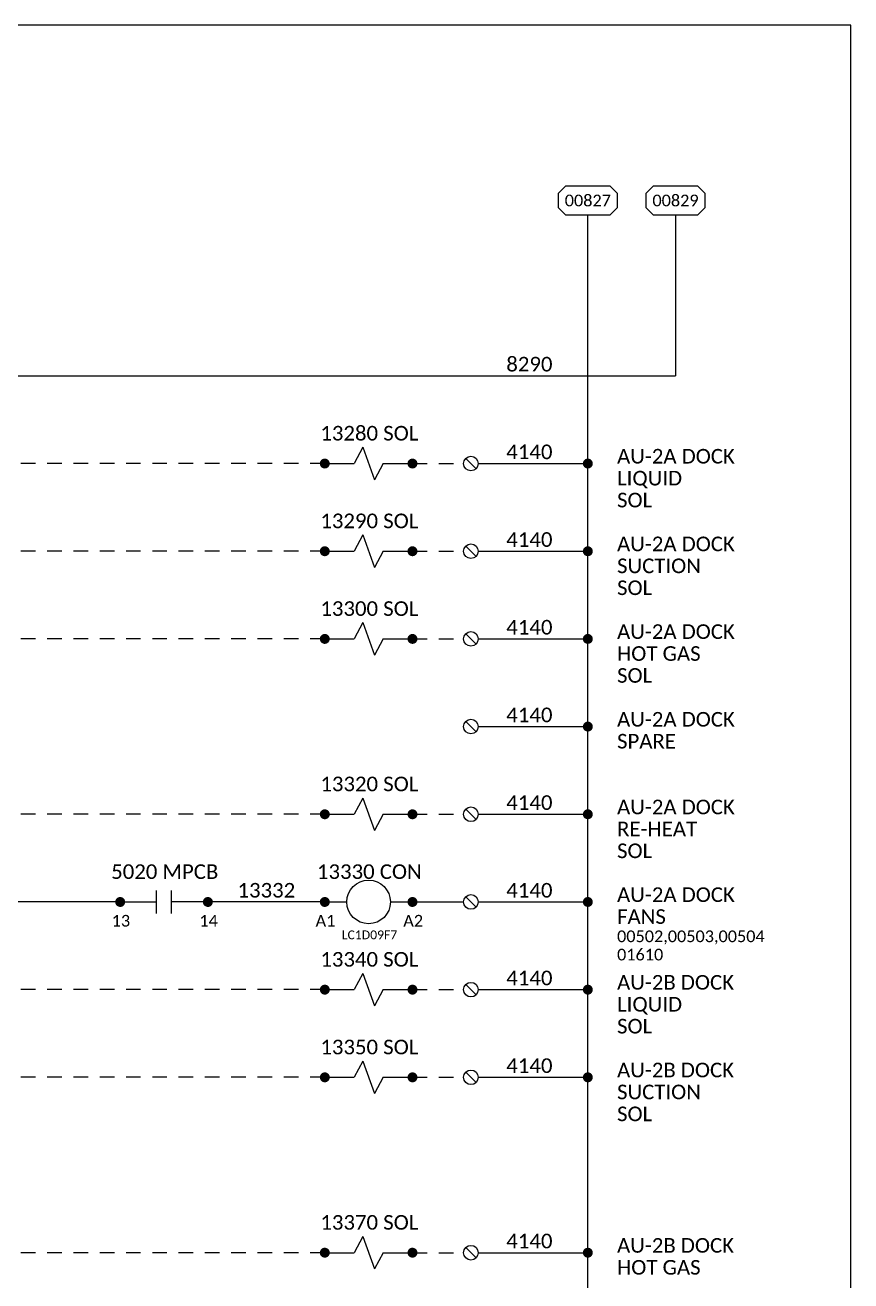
# Model space of a CAD drawing. Header units: inches. Extents: x 0 to 316, y -1 to 150.
# Drawn here: x 115.94 to 123, y 32.26 to 43 of the extents above; entities that cross this region are included whole.
import ezdxf
from ezdxf.enums import TextEntityAlignment as Align

# ---------------------------------------------------------------- set-up
doc = ezdxf.new("R2010")
doc.units = ezdxf.units.IN
doc.header["$MEASUREMENT"] = 0
doc.linetypes.add('HIDDEN2', pattern=[0.1875, 0.125, -0.0625])
doc.styles.add('Calibri', font='calibri.ttf')

# ---------------------------------------------------------------- blocks, each defined once
blk = doc.blocks.new('CONN')
at = {"color": 2, "const_width": 0.0425}
blk.add_lwpolyline([(0.02125, 0, 1), (-0.02125, 0, 1)], format="xyb", close=True, dxfattribs=at)
blk = doc.blocks.new('REF')
at = {"color": 2}
for p, q in [((0, 0.062), (0.062, 0.125)), ((0.062, 0.125), (0.438, 0.125)), ((0.438, 0.125), (0.5, 0.062)), ((0, -0.062), (0, 0.062)), ((0.5, 0.062), (0.5, -0.062)), ((0.062, -0.125), (0, -0.062)), ((0.5, -0.062), (0.438, -0.125)), ((0.438, -0.125), (0.062, -0.125))]:
    blk.add_line(p, q, dxfattribs=at)
at = {"color": 3, "style": 'Calibri'}
blk.add_attdef('XXXXX', text='', height=0.1, dxfattribs=at).set_placement((0.25, -0.05), align=Align.CENTER)
blk = doc.blocks.new('TERM')
at = {"color": 2}
blk.add_line((-0.044, 0.044), (0.044, -0.044), dxfattribs=at)
blk.add_circle((0, 0), 0.0625, dxfattribs=at)
blk = doc.blocks.new('SOL - IO MODULE')
at = {"color": 2}
for p, q in [((0.324, 0.139), (0.25, 0)), ((0.324, 0.139), (0.426, -0.139)), ((0, 0), (0.25, 0)), ((0.5, 0), (0.426, -0.139)), ((0.5, 0), (0.75, 0))]:
    blk.add_line(p, q, dxfattribs=at)
for p in [(0, 0), (0.75, 0)]:
    blk.add_blockref('CONN', p)
at = {"color": 3, "style": 'Calibri'}
blk.add_attdef('DEVICE', text='', height=0.125, dxfattribs=at).set_placement((0.381, 0.197), align=Align.CENTER)
at = {"color": 6, "style": 'Calibri'}
blk.add_attdef('PART', text='', height=0.075, dxfattribs=at).set_placement((0.382, -0.25), align=Align.MIDDLE_CENTER)
blk = doc.blocks.new('CRCOIL - IO MODULE')
at = {"color": 2}
for p, q in [((0, 0), (0.189, 0)), ((0.561, 0), (0.75, 0))]:
    blk.add_line(p, q, dxfattribs=at)
blk.add_circle((0.375, 0), 0.186, dxfattribs=at)
for p in [(0, 0), (0.75, 0)]:
    blk.add_blockref('CONN', p)
at = {"color": 3, "style": 'Calibri'}
blk.add_attdef('DEVICE', text='', height=0.125, dxfattribs=at).set_placement((0.381, 0.259), align=Align.CENTER)
at = {"style": 'Calibri'}
for tag, p in [('TL', (0.006, -0.241)), ('TR', (0.756, -0.241))]:
    blk.add_attdef(tag, text='', height=0.1, dxfattribs=at).set_placement(p, align=Align.BOTTOM_CENTER)
at = {"color": 6, "style": 'Calibri'}
blk.add_attdef('PART', text='', height=0.075, dxfattribs=at).set_placement((0.382, -0.25), align=Align.MIDDLE_CENTER)
blk = doc.blocks.new('CRNO IO MODULE')
at = {"color": 2}
for p, q in [((0, 0), (0.311, 0)), ((0.311, -0.099), (0.311, 0.099)), ((0.439, -0.099), (0.439, 0.099)), ((0.75, 0), (0.439, 0))]:
    blk.add_line(p, q, dxfattribs=at)
for p in [(0, 0), (0.75, 0)]:
    blk.add_blockref('CONN', p)
at = {"color": 3, "style": 'Calibri'}
blk.add_attdef('DEVICE', text='', height=0.125, dxfattribs=at).set_placement((0.381, 0.197), align=Align.CENTER)
at = {"style": 'Calibri'}
for tag, p in [('TL', (0.006, -0.241)), ('TR', (0.756, -0.241))]:
    blk.add_attdef(tag, text='', height=0.1, dxfattribs=at).set_placement(p, align=Align.BOTTOM_CENTER)

msp = doc.modelspace()

# ---------------------------------------------------------------- linework, layer by layer
at = {"color": 7}
for p, q in [((120.75, 27.25), (120.75, 41.375)), ((119.8125, 39.25), (120.75, 39.25)), ((119.8125, 38.5), (120.75, 38.5)), ((119.8125, 37.75), (120.75, 37.75)), ((119.8125, 37), (120.75, 37)), ((119.8125, 36.25), (120.75, 36.25)), ((119.8125, 35.5), (120.75, 35.5)), ((119.8125, 34.75), (120.75, 34.75)), ((119.8125, 34), (120.75, 34)), ((119.8125, 32.5), (120.75, 32.5))]:
    msp.add_line(p, q, dxfattribs=at)
at = {"color": 1}
for p, q in [((121.5, 41.375), (121.5, 40)), ((114.3125, 40), (121.5, 40)), ((116.75, 35.5), (114.3125, 35.5)), ((118.5, 35.5), (117.5, 35.5))]:
    msp.add_line(p, q, dxfattribs=at)
at = {"color": 1, "linetype": 'HIDDEN2'}
for p, q in [((118.5, 39.25), (114.3125, 39.25)), ((118.5, 38.5), (114.3125, 38.5)), ((118.5, 37.75), (114.3125, 37.75)), ((118.5, 36.25), (114.3125, 36.25)), ((118.5, 34.75), (114.3125, 34.75)), ((118.5, 34), (114.3125, 34)), ((118.5, 32.5), (114.3125, 32.5))]:
    msp.add_line(p, q, dxfattribs=at)
at = {"linetype": 'HIDDEN2'}
for p, q in [((119.25, 39.25), (119.6875, 39.25)), ((119.25, 38.5), (119.6875, 38.5)), ((119.25, 37.75), (119.6875, 37.75)), ((119.25, 36.25), (119.6875, 36.25)), ((119.25, 34.75), (119.6875, 34.75)), ((119.25, 34), (119.6875, 34)), ((119.25, 32.5), (119.6875, 32.5))]:
    msp.add_line(p, q, dxfattribs=at)
at = {"linetype": 'Continuous'}
msp.add_line((119.25, 35.5), (119.6875, 35.5), dxfattribs=at)
at = {"ltscale": 0.25}
msp.add_lwpolyline([(93, 22), (123, 22), (123, 43), (93, 43)], close=True, dxfattribs=at)

# ---------------------------------------------------------------- block references
for p, values in [((120.5, 41.5), {'XXXXX': '00827'}), ((121.25, 41.5), {'XXXXX': '00829'})]:
    msp.add_blockref('REF', p).add_auto_attribs(values)
at = {"linetype": 'Continuous'}
ref = msp.add_blockref('SOL - IO MODULE', (118.5, 39.25), dxfattribs=at)
ref.add_attrib('DEVICE', '13280 SOL', dxfattribs={"color": 3, "height": 0.125, "style": 'Calibri'}).set_placement((118.88099, 39.44688), align=Align.CENTER)
for p in [(119.75, 39.25), (119.75, 38.5), (119.75, 37.75), (119.75, 37), (119.75, 36.25), (119.75, 35.5), (119.75, 34.75), (119.75, 34), (119.75, 32.5)]:
    msp.add_blockref('TERM', p)
at = {"color": 2}
for p in [(120.75, 39.25), (120.75, 38.5), (120.75, 37.75), (120.75, 37), (120.75, 36.25), (120.75, 35.5), (120.75, 34.75), (120.75, 34), (120.75, 32.5)]:
    msp.add_blockref('CONN', p, dxfattribs=at)
at = {"linetype": 'Continuous'}
ref = msp.add_blockref('SOL - IO MODULE', (118.5, 38.5), dxfattribs=at)
ref.add_attrib('DEVICE', '13290 SOL', dxfattribs={"color": 3, "height": 0.125, "style": 'Calibri'}).set_placement((118.88099, 38.69688), align=Align.CENTER)
ref = msp.add_blockref('SOL - IO MODULE', (118.5, 37.75), dxfattribs=at)
ref.add_attrib('DEVICE', '13300 SOL', dxfattribs={"color": 3, "height": 0.125, "style": 'Calibri'}).set_placement((118.88099, 37.94688), align=Align.CENTER)
ref = msp.add_blockref('SOL - IO MODULE', (118.5, 36.25), dxfattribs=at)
ref.add_attrib('DEVICE', '13320 SOL', dxfattribs={"color": 3, "height": 0.125, "style": 'Calibri'}).set_placement((118.88099, 36.44688), align=Align.CENTER)
at = {"color": 4, "linetype": 'Continuous'}
msp.add_blockref('CRNO IO MODULE', (116.75, 35.5), dxfattribs=at).add_auto_attribs({'DEVICE': '5020 MPCB', 'TL': '13', 'TR': '14'})
at = {"color": 1, "linetype": 'Continuous'}
ref = msp.add_blockref('CRCOIL - IO MODULE', (118.5, 35.5), dxfattribs=at)
ref.add_attrib('PART', 'LC1D09F7', dxfattribs={"color": 6, "height": 0.075, "style": 'Calibri'}).set_placement((118.8825, 35.21875), align=Align.MIDDLE_CENTER)
ref.add_attrib('TR', 'A2', dxfattribs={"height": 0.1, "style": 'Calibri'}).set_placement((119.25599, 35.25938), align=Align.BOTTOM_CENTER)
ref.add_attrib('TL', 'A1', dxfattribs={"height": 0.1, "style": 'Calibri'}).set_placement((118.50599, 35.25938), align=Align.BOTTOM_CENTER)
ref.add_attrib('DEVICE', '13330 CON', dxfattribs={"color": 3, "height": 0.125, "style": 'Calibri'}).set_placement((118.88099, 35.69688), align=Align.CENTER)
at = {"linetype": 'Continuous'}
ref = msp.add_blockref('SOL - IO MODULE', (118.5, 34.75), dxfattribs=at)
ref.add_attrib('DEVICE', '13340 SOL', dxfattribs={"color": 3, "height": 0.125, "style": 'Calibri'}).set_placement((118.88099, 34.94688), align=Align.CENTER)
ref = msp.add_blockref('SOL - IO MODULE', (118.5, 34), dxfattribs=at)
ref.add_attrib('DEVICE', '13350 SOL', dxfattribs={"color": 3, "height": 0.125, "style": 'Calibri'}).set_placement((118.88099, 34.19688), align=Align.CENTER)
ref = msp.add_blockref('SOL - IO MODULE', (118.5, 32.5), dxfattribs=at)
ref.add_attrib('DEVICE', '13370 SOL', dxfattribs={"color": 3, "height": 0.125, "style": 'Calibri'}).set_placement((118.88099, 32.69688), align=Align.CENTER)

# ---------------------------------------------------------------- texts
at = {"color": 1, "style": 'Calibri'}
for s, p in [('8290', (120.25, 40)), ('13332', (118, 35.5))]:
    msp.add_text(s, height=0.125, dxfattribs=at).set_placement(p, align=Align.BOTTOM_CENTER)
at = {"color": 7, "style": 'Calibri'}
for p in [(120.25, 39.25), (120.25, 38.5), (120.25, 37.75), (120.25, 37), (120.25, 36.25), (120.25, 35.5), (120.25, 34.75), (120.25, 34), (120.25, 32.5)]:
    msp.add_text('4140', height=0.125, dxfattribs=at).set_placement(p, align=Align.BOTTOM_CENTER)
at = {"style": 'Calibri'}
for s, height, p in [('AU-2A DOCK', 0.125, (121, 39.25)), ('LIQUID', 0.125, (121, 39.0625)), ('SOL', 0.125, (121, 38.875)), ('AU-2A DOCK', 0.125, (121, 38.5)), ('SUCTION', 0.125, (121, 38.3125)), ('SOL', 0.125, (121, 38.125)), ('AU-2A DOCK', 0.125, (121, 37.75)), ('HOT GAS', 0.125, (121, 37.5625)), ('SOL', 0.125, (121, 37.375)), ('AU-2A DOCK', 0.125, (121, 37)), ('SPARE', 0.125, (121, 36.8125)), ('AU-2A DOCK', 0.125, (121, 36.25)), ('RE-HEAT', 0.125, (121, 36.0625)), ('SOL', 0.125, (121, 35.875)), ('AU-2A DOCK', 0.125, (121, 35.5)), ('FANS', 0.125, (121, 35.3125)), ('00502,00503,00504', 0.1, (121, 35.15625)), ('01610', 0.1, (121, 35)), ('AU-2B DOCK', 0.125, (121, 34.75)), ('LIQUID', 0.125, (121, 34.5625)), ('SOL', 0.125, (121, 34.375)), ('AU-2B DOCK', 0.125, (121, 34)), ('SUCTION', 0.125, (121, 33.8125)), ('SOL', 0.125, (121, 33.625)), ('AU-2B DOCK', 0.125, (121, 32.5)), ('HOT GAS', 0.125, (121, 32.3125))]:
    msp.add_text(s, height=height, dxfattribs=at).set_placement(p)

doc.saveas('drawing.dxf')
